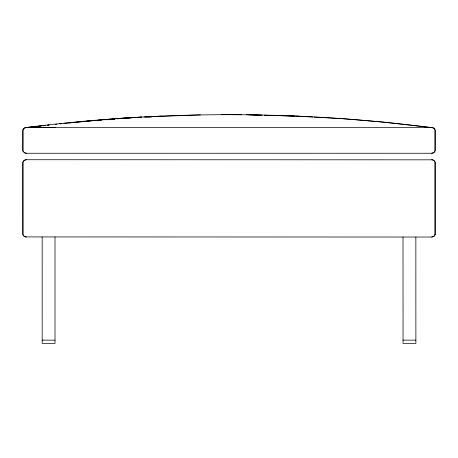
<?xml version="1.0" encoding="UTF-8"?>
<svg xmlns="http://www.w3.org/2000/svg" width="458" height="458" viewBox="0 0 458 458"><rect width="100%" height="100%" fill="white"/><g stroke="black" fill="none" stroke-linecap="round" stroke-linejoin="round"><path stroke-width="0.69" d="M403.023 237.038L403.04 343.363L415.881 343.363L415.858 237.038M26.335 127.501L24.171 128.085L22.917 129.889L22.9 150.814L23.369 151.827M431.665 153.264L433.835 152.68L435.089 150.814L435.1 129.929L433.778 128.108L431.665 127.501M55.395 127.484L26.587 127.479C160.546 110.51 296.641 110.332 430.589 127.49M26.329 159.722L24.171 160.3L22.9 162.172L22.9 234.576L24.171 236.448L26.329 237.026M431.676 237.032L433.835 236.448L435.094 234.616L435.094 162.138L433.778 160.323L431.676 159.722M27.766 127.496L29.896 127.255M31.31 127.095L33.44 126.855M35.564 126.614L37.688 126.368M39.107 126.208L41.231 125.967M43.361 125.727L45.485 125.486M47.615 125.246L49.029 125.086M55.407 124.364L56.826 124.204M59.66 123.883L61.79 123.643M63.914 123.402L117.059 118.519L141.104 117.174M26.587 127.479L41.369 125.904M42.777 125.755L45.594 125.458M47.706 125.234L49.115 125.086M60.382 123.889L61.79 123.74M64.607 123.437L66.719 123.213M68.832 122.99L71.648 122.692M73.057 122.544L90.673 120.763L87.844 120.969M92.087 120.654L95.625 120.397M97.743 120.236L101.281 119.979M104.109 119.767L108.357 119.452M110.481 119.298L114.723 118.983M116.847 118.828L141.602 116.996M92.127 120.694L95.693 120.46M99.26 120.225L101.401 120.088M106.399 119.761L108.54 119.624M113.532 119.298L114.958 119.206M148.501 117.019L152.067 116.79M155.64 116.555L162.063 116.137L154.203 116.555M143.932 117.019L200.381 114.872M117.059 118.519L134.915 117.574M137.056 117.46L141.345 117.237M145.633 117.008L152.062 116.664M246.461 114.729L247.767 114.7M426.953 127.49L430.514 127.49L382.504 122.028L342.458 118.639L314.142 117.105M42.17 340.139L55.034 340.139L55.034 343.363L42.188 343.363L42.17 237.038M403.023 340.139L415.881 340.139M221.386 114.637L241.618 114.729M262.205 115.187L248.66 114.821L261.495 115.187M264.346 115.244L279.317 115.645M299.286 116.177L280.748 115.685L294.299 116.103M264.346 115.267L277.897 115.645M297.156 116.183L304.232 116.567M305.646 116.641L312.728 117.025M26.335 153.264L24.171 152.68M55.006 237.038L55.006 340.139M23.369 128.938L22.9 129.952L22.911 150.854L24.222 152.657L26.106 153.258L431.894 153.258L433.778 152.657L435.1 150.831L435.094 129.935L433.835 128.085L431.894 127.501L26.106 127.501L24.222 128.108L23.369 128.938M435.094 234.599L433.835 236.448L431.888 237.032L25.219 236.923L23.375 235.618L22.917 234.639L22.9 162.172L24.222 160.323L26.117 159.722L432.787 159.825L434.636 161.153L435.094 162.155L435.094 234.616"/></g></svg>
